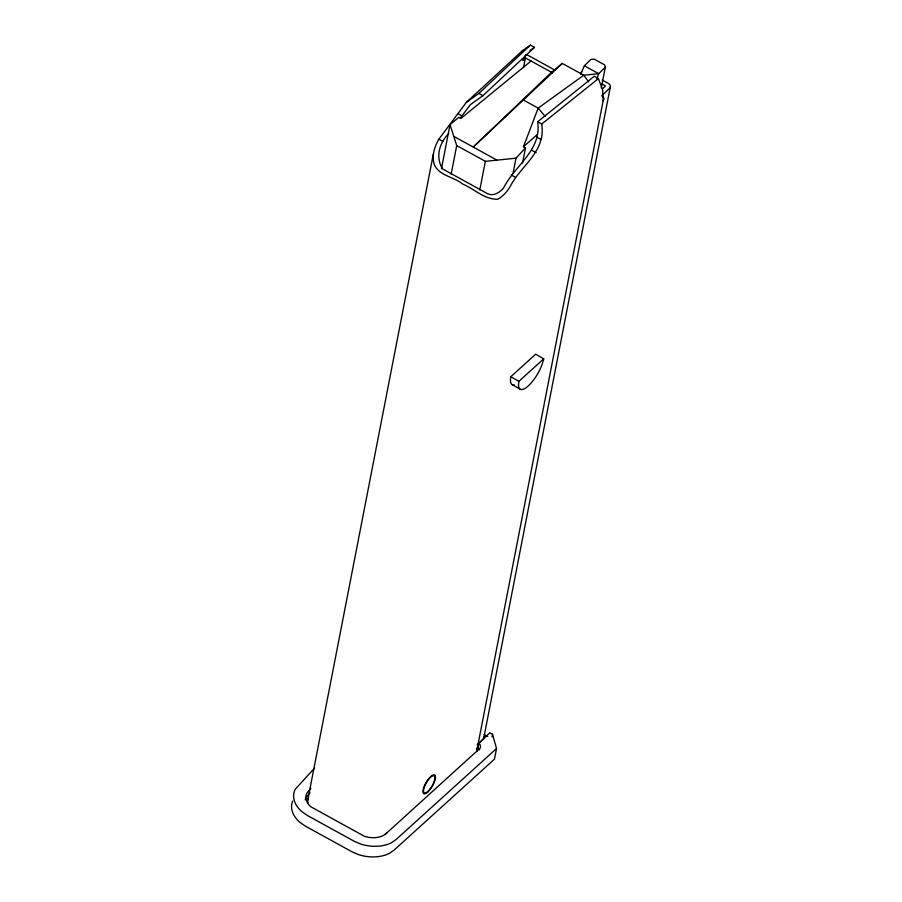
<?xml version="1.0" encoding="UTF-8"?>
<svg xmlns="http://www.w3.org/2000/svg" width="902" height="902" viewBox="0 0 902 902"><rect width="100%" height="100%" fill="white"/><g stroke="black" fill="none" stroke-linecap="round" stroke-linejoin="round"><path stroke-width="1.35" d="M460.302 118.094L470.416 104.643L482.965 95.68L534.503 47.355L530.41 45.1L522.551 50.568L466.323 102.388L438.857 139.156C434.516 146.8 431.427 155.99 434.336 164.694C439.15 175.777 453.932 176.815 462.444 183.895L462.557 183.974C474.159 188.89 484.419 199.545 497.757 199.263C503.068 196.241 507.206 191.607 510.239 186.353C521.548 164.716 545.969 151.829 541.752 124.002L598.398 78.598L602.637 89.963L603.156 100.708L476.639 751.58A4.916 3.349 11 0 0 476.887 748.232M448.734 133.643C439.173 142.967 435.35 157.23 442.566 168.933L487.587 193.716C493.529 196.568 499.945 192.43 503.643 187.864C514.986 165.224 541.989 150.228 537.66 121.759L594.328 76.219L598.398 78.598M543.714 358.838L518.864 381.354L518.481 385.098A22.133 7.363 -59.9 0 0 528.2 386.011A22.133 7.363 -59.9 0 0 542.497 363.337L543.714 358.838L535.698 354.182L510.836 376.698A22.133 7.363 -59.9 0 0 514.365 384.85M307.695 800.446L433.355 153.983M441.461 168.73L450.042 124.555L458.96 117.26L461.001 118.387L531.053 61.032M451.147 174.21L456.716 145.56L450.042 124.555M479.796 189.984L485.366 161.334L456.716 145.56M523.543 67.594L525.415 57.92L552.531 72.825M513.069 173.285L516 158.188L525.505 147.849L523.453 146.722L538.167 108.116L583.763 75.238L598.691 73.682L605.298 67.255L604.566 64.843L594.339 59.216L590.968 59.374L584.372 65.801L580.527 74.426M522.574 162.935L525.505 147.849M601.307 87.765L605.298 67.255M292.62 801.044A32.1 21.851 11 0 0 299.78 822.252L305.372 826.119L351.994 851.792L358.624 854.645A32.1 21.851 11 0 0 389.698 853.191L394.309 849.898L494.465 759.157L496.528 748.547L492.537 734.284L489.809 732.785L478.996 743.304L478.139 747.724L478.894 748.559A7.396 5.04 11 0 1 479.537 749.878M483.889 737.464L610.406 86.581M492.018 736.934L492.537 734.284M596.966 78.745L598.691 73.682L584.372 65.801M521.469 52.767L522.551 50.568M525.562 55.022L522.878 60.535L525.415 57.92M314.708 767.94L295.146 789.374A32.1 21.851 11 0 0 301.843 811.642L307.435 815.509L354.058 841.183L360.687 844.035A32.1 21.851 11 0 0 391.761 842.569L396.373 839.277L496.528 748.547M310.874 788.292L306.838 793.185A19.697 13.406 11 0 0 310.953 806.85L364.453 836.301A19.697 13.406 11 0 0 383.519 835.41L386.687 833.144M310.017 792.723L305.981 797.605A19.697 13.406 11 0 0 305.226 799.837M602.536 88.836L605.501 85.927L601.758 83.83M477.169 744.838L483.111 739.054A4.916 3.349 11 0 0 483.788 736.573M562.273 63.399L551.517 72.295L473.212 147.082L562.273 63.399L583.763 75.238L588.702 81.868M466.323 102.388L478.872 93.425L530.41 45.1M385.109 834.508L480.214 748.062A7.396 5.04 11 0 0 479.751 744.139L478.996 743.304M523.453 146.722L537.028 134.759M530.004 50.478L534.503 47.355M485.366 161.334L516 158.188M602.164 80.03L608.185 83.345A4.916 3.349 11 0 1 609.628 88.171L601.713 95.883A4.916 3.349 11 0 1 603.156 100.708M554.809 70.052L528.042 55.315A4.916 3.349 11 0 0 525.64 54.537M523.848 100.223L538.167 108.116L545.27 116.505M537.66 121.759L541.752 124.002M478.872 93.425L482.965 95.68M536.915 137.228L540.986 139.472M532.045 150.42L536.138 152.675M457.866 113.618L461.959 115.873M454.371 136.698L496.946 160.139M511.321 175.022L515.414 177.277M438.857 139.156L442.95 141.411M484.103 734.532L487.734 736.539M510.836 376.698L518.864 381.354M512.291 384.658L520.307 389.314M580.978 72.397A4.916 3.349 11 0 1 581.801 71.799M308.056 803.558A17.217 11.726 11 0 1 308.495 797.492M427.683 792.148A10.824 3.597 -59.9 0 0 435.215 775.697A10.824 3.597 -59.9 0 0 424.695 785.236A10.824 3.597 -59.9 0 0 427.683 792.148M427.83 791.437A9.843 3.27 -59.9 0 0 434.674 776.487A9.843 3.27 -59.9 0 0 425.101 785.157A9.843 3.27 -59.9 0 0 427.83 791.437"/></g></svg>
